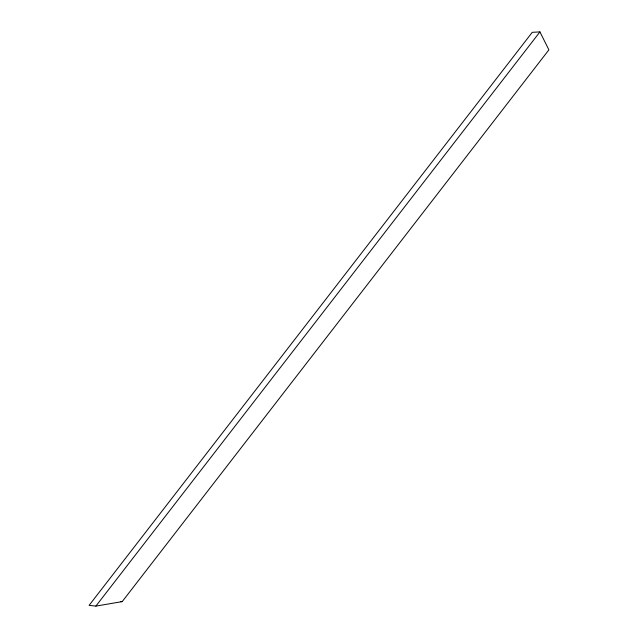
<?xml version="1.0" encoding="UTF-8"?>
<svg xmlns="http://www.w3.org/2000/svg" width="638" height="638" viewBox="0 0 638 638"><rect width="100%" height="100%" fill="white"/><g stroke="black" fill="none" stroke-linecap="round" stroke-linejoin="round"><path stroke-width="0.96" d="M95.883 606.1L539.931 31.9L548.895 49.844L122.185 601.626L95.883 606.1L89.105 605.358L532.251 32.323L539.931 31.9M120.375 601.514L122.185 601.626"/></g></svg>
